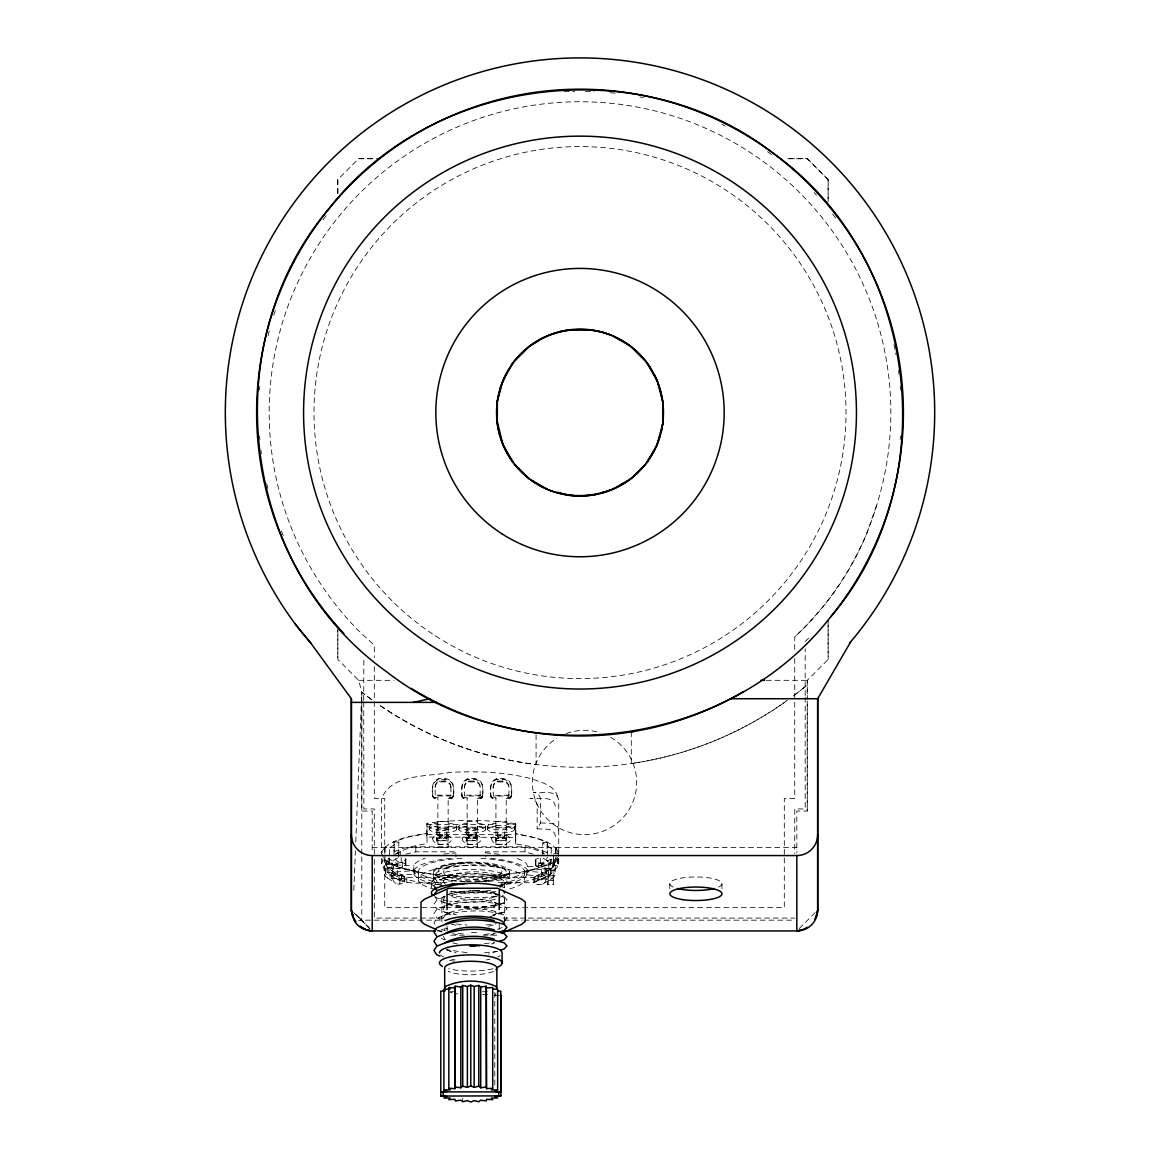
<?xml version="1.0" encoding="UTF-8"?>
<svg xmlns="http://www.w3.org/2000/svg" width="1160" height="1160" viewBox="0 0 1160 1160"><rect width="100%" height="100%" fill="white"/><g stroke="black" fill="none" stroke-linecap="round" stroke-linejoin="round"><path stroke-width="0.75" stroke-dasharray="5 3.75" d="M361.789 853.978L361.789 692.172L358.687 680.311L337.821 659.446L337.821 629.938M794.731 658.445L794.731 798.515L784.305 798.515L784.305 907.642L498.64 907.642M794.731 649.47L794.731 636.898A291.102 291.102 0 0 0 876.51 505.861A310.837 310.837 0 0 0 720.476 135.299A310.837 310.837 0 0 0 329.396 228.708A310.837 310.837 0 0 0 357.657 629.793L374.303 645.308L374.303 657.517M805.17 697.276L805.17 808.955L794.731 808.955L794.731 853.673M805.17 695.478L805.17 648.643M807.244 811.043L807.244 700.93L807.244 811.043L796.818 811.043L796.818 852.832M807.244 680.311L807.244 699.132L807.244 680.311L828.139 659.46L828.139 619.788M448.151 798.37C454.938 800.371 454.125 791.584 453.372 787.626A8.511 8.221 0 0 0 444.86 779.418L438.755 779.418A8.976 8.671 0 0 0 432.651 787.626C431.897 791.584 431.071 800.371 437.871 798.37M353.829 890.285L355.41 850.904M355.772 841.942L361.789 692.187A354.67 354.67 0 0 0 373.114 700.654A354.786 354.786 0 0 1 361.789 692.187L361.789 811.043L372.215 811.043L372.215 852.832M435.116 787.683L435.159 786.973A6.511 6.293 0 0 1 438.915 781.913L445.643 781.84A6.032 5.829 0 0 1 450.849 786.871M464.391 787.741L464.421 786.219A6.511 6.293 0 0 1 468.19 781.159L474.918 781.086A6.032 5.829 0 0 1 480.124 786.117L480.182 787.756M493.174 787.741L493.217 786.219A6.511 6.293 0 0 1 496.988 781.159L503.715 781.086A6.032 5.829 0 0 1 508.907 786.117L508.964 787.756M547.578 855.413L547.578 842.319L533.803 837.505L515.663 833.779L515.432 837.433L426.778 837.056L427.01 823.324A88.667 22.953 0 0 1 515.663 823.702L515.663 843.929L527.757 845.973L547.085 852.455L547.085 842.378M426.778 837.056L427.01 833.402C411.64 835.867 394.719 838.158 382.786 849.018L381.799 853.499M515.432 837.433L515.663 823.702M450.892 795.049L450.674 795.992L435.174 795.948L435.159 786.161A6.511 6.293 0 0 1 438.915 781.101L445.643 781.042A6.032 5.829 0 0 1 450.849 786.059L450.907 787.712M450.907 786.901L450.907 795.76M453.342 796.181L453.372 786.813A8.511 8.221 0 0 0 444.86 778.606L438.755 778.606A8.976 8.671 0 0 0 432.651 786.813L432.68 796.181M480.167 795.919L480.182 786.944A6.032 5.829 0 0 0 474.918 781.898L468.19 781.97A6.511 6.293 0 0 0 464.421 787.031L464.45 796.006L480.08 796.021M479.95 796.035L480.182 795.006M477.427 798.413C484.735 800.531 482.821 790.612 482.647 786.871A8.511 8.221 0 0 0 474.135 778.65L468.031 778.65A8.976 8.671 0 0 0 461.926 786.871C461.695 790.569 459.838 800.545 467.147 798.413M508.964 795.919L508.964 786.944A6.032 5.829 0 0 0 503.715 781.898L496.988 781.97A6.511 6.293 0 0 0 493.217 787.031L493.304 796.035L508.877 796.021M508.964 795.006L493.203 795.948M506.224 798.413C513.532 800.531 511.603 790.612 511.429 786.871A8.511 8.221 0 0 0 502.933 778.65L496.828 778.65A8.976 8.671 0 0 0 490.724 786.871C490.622 790.612 488.635 800.545 495.929 798.413M453.168 796.804L453.342 795.368M482.618 795.412L481.037 797.413L477.427 797.602L477.427 847.699L467.147 847.699L467.147 797.602L463.536 797.413L461.955 795.412M482.546 796.558L482.647 787.683A8.511 8.221 0 0 0 474.135 779.462L468.031 779.462A8.976 8.671 0 0 0 461.926 787.683L461.955 796.224M511.415 795.412L509.82 797.413L506.224 797.602L506.224 847.699L495.929 847.699L495.929 797.602L492.333 797.413L490.738 795.412M511.342 796.558L511.429 787.683A8.511 8.221 0 0 0 502.933 779.462L496.828 779.462A8.976 8.671 0 0 0 490.724 787.683L490.912 796.862M393.341 864.534L393.341 874.611L397.416 874.19L388.904 868.622L384.685 869.058L381.48 865.07L382.786 859.096M385.627 873.567L385.627 864.997L387.614 858.719L385.627 873.567L387.715 876.148L415.048 874.031L415.048 870.508L387.715 872.624C403.926 889.43 428.562 880.614 448.905 882.673M554.059 871.029L553.132 884.761L547.81 884.688L548.738 870.957L554.175 870.508L554.175 861.735L552.363 859.502L552.363 868.26L554.175 870.508M547.81 884.688L548.738 870.957M554.175 861.735L552.928 867.433L533.933 877.641L406.812 877.641C398.62 876.061 391.108 871.087 385.627 864.997M547.81 875.206L553.132 875.292L551.841 877.062L526.19 874.829L526.19 871.102L551.841 873.335L533.933 882.673L494.566 882.673M553.726 853.702L557.859 853.702L558.322 851.585C549.216 837.897 529.178 837.332 515.881 833.402M558.322 858.298L557.859 863.779L553.726 863.779L553.726 855.384M553.378 855.326L553.378 865.404L558.453 865.418L558.801 858.762M480.124 795.194L464.421 795.165L464.609 796.035M453.284 795.688L451.762 797.355L448.151 797.558L448.151 847.641L437.871 847.641L437.871 797.558L434.26 797.355L432.68 795.368M876.51 505.861L865.998 535.297C849.482 573.605 825.224 608.405 794.731 636.898M515.663 843.929L515.881 824.571L506.224 824.571M413.395 872.291L414.033 865.998L415.352 863.417A57.377 14.848 0 0 1 425.256 858.212M526.19 874.829L528.148 870.986L527.901 866.781L526.19 863.417A57.377 14.848 0 0 0 516.287 858.212M383.395 857.559L381.423 853.093L384.815 847.163L389.601 847.699L398.808 842.204L398.808 857.312L389.601 862.808L389.601 847.699M555.336 836.592A7.308 6.974 29.8 0 0 548.115 829.269L537.152 828.849L540.56 822.918L540.56 799.747A7.308 6.974 29.8 0 0 533.324 792.41C540.777 794.049 557.221 788.655 558.728 800.443L558.728 853.847L556.089 847.887L551.232 848.395L542.735 842.812L542.735 857.936L551.232 863.504L551.232 858.458M445.31 896.39L443.294 899.594L445.31 902.799M445.31 905.612L443.294 908.816L445.31 912.021L451.051 914.819L436.711 908.57L433.941 904.38L436.711 900.189L444.628 896.549M443.294 918.038L445.31 914.834C461.274 905.293 480.892 912.224 497.567 905.105M433.941 885.935L436.711 881.745C456.938 870.174 482.966 868.159 504.179 878.294L506.963 881.324L504.179 884.369L500.873 885.515M466.392 881.586L488.505 880.237L494.247 878.584L504.179 875.147L506.963 872.103L504.179 869.072C482.575 860.473 457.025 860.14 436.711 872.523L433.941 876.713L436.711 880.904L441.467 883.093M499.221 904.539L504.179 902.813L506.963 899.768L504.179 896.738C486.765 890.822 467.509 891.736 449.703 895.418M489.94 916.719L504.179 912.035L506.963 908.99L504.179 905.945C485.634 899.725 465.146 901.015 446.325 905.394M504.179 921.258L506.963 918.212L504.179 915.167C486.432 904.742 464.696 912.702 446.745 903.495M494.247 878.584L496.262 876.539L494.247 874.495M446.238 905.032C461.071 896.868 478.703 902.19 494.247 897.028L496.262 894.984L494.247 892.939L488.505 891.286L469.771 890.314M494.247 906.25L496.262 904.206L494.247 902.161C480.284 897.478 465.029 901.436 451.051 896.376M494.247 915.472L496.262 913.428L494.247 911.383M337.821 193.531L337.792 179.553L358.657 158.688L374.825 158.717M799.269 928.479L815.234 912.558M805.17 641.437L808.665 638.174M804.039 687.547A354.67 354.67 0 0 1 792.889 696.261A354.844 354.844 0 0 0 804.054 687.561L807.244 684.675M388.904 858.545L388.919 873.654L391.34 873.408A7.83 2.03 0 0 1 401.49 874.553L404.245 876.351A7.83 2.03 0 0 1 399.837 878.976L397.416 879.236L397.416 864.113L388.904 858.545L384.685 858.98L386.193 860.865L396.633 866.215A88.667 22.953 0 0 0 537.095 868.26L545.011 865.142L545.011 875.22L541.343 874.799L550.55 869.304L554.466 869.637L557.017 867.636L557.51 865.404L557.51 855.326M395.748 854.108L398.808 852.281L394.183 851.759L394.183 841.682M387.614 863.751L391.993 863.083A7.83 2.03 0 0 0 402.288 862.025L405.275 860.256A7.83 2.03 0 0 0 404.927 858.458M384.815 860.256A7.308 6.467 59.2 0 0 391.514 868.071L391.993 868.115A7.83 2.03 0 0 0 402.288 867.071L405.275 865.288L405.275 860.256M541.343 864.722L546.128 865.273L546.128 878.366A7.308 6.467 59.2 0 1 539.429 884.659L538.951 884.616A7.83 2.03 0 0 1 534.876 881.948L537.863 880.164A7.83 2.03 0 0 1 548.158 879.12L548.636 879.164A7.308 6.467 59.2 0 0 555.336 872.871L555.336 859.763L550.55 859.227L550.55 874.35L548.158 874.074A7.83 2.03 0 0 0 537.863 875.133L534.876 876.916A7.83 2.03 0 0 0 538.951 879.57L541.343 879.845L541.343 864.722L550.55 859.227L554.466 859.56L554.466 869.637M541.343 879.845L550.55 874.35M542.779 884.094L551.986 878.598M395.531 854.093L405.87 849.091L415.831 846.8L525.045 846.8L539.734 851.048L544.228 853.876L542.735 852.89L547.085 852.455M451.051 865.926L445.31 868.738L443.294 871.928L445.31 875.133C457.896 882.485 472.932 880.222 486.794 881.89M451.051 875.147L445.31 877.961L443.294 881.151L445.31 884.355M444.628 905.771L436.711 909.411L433.941 913.602L436.711 917.792L443.048 920.707M451.051 912.035L436.711 918.633L433.941 922.823L435.798 925.622M394.183 851.759L402.709 848.395L427.01 843.48L427.01 823.324M545.011 875.22L537.095 878.337A88.667 22.953 0 0 1 500.961 884.862M494.247 897.028L497.567 895.883M497.567 951.214L488.505 954.013M394.023 854.76L394.023 841.667L408.422 836.969L427.01 833.402M504.179 875.147C486.156 881.18 466.349 879.962 447.833 876.902L451.051 877.932M501.018 885.37L504.179 884.369M504.179 902.813C486.765 908.715 467.509 907.816 449.703 904.118M504.179 912.035L492.884 914.935M488.505 926.347L494.247 924.694M489.94 935.163L494.247 933.916M491.376 943.964L494.247 943.138M451.051 893.591L459.635 891.533L479.921 890.387M405.87 854.137L415.831 851.832L455.923 851.832L455.923 856.878M444.628 868.884C462.376 864.62 481.675 862.852 499.394 867.782L492.391 865.128M444.628 878.106C463.971 873.451 485.068 871.87 504.179 878.294M444.628 914.993C463.971 910.339 485.068 908.759 504.179 915.167M496.262 896.086C479.718 898.681 462.579 898.347 446.325 894.142M486.113 924.998L496.262 923.737M484.416 934.438L496.262 932.959M484.416 943.66L494.58 942.398M484.416 952.882L496.262 951.403M499.38 995.294L494.784 995.788L494.682 992.771L495.943 994.961M542.735 842.812L547.578 842.319M404.245 876.351L404.245 881.397A7.83 2.03 0 0 1 399.837 884.021L399.359 884.065A7.308 6.554 -56.8 0 1 392.573 877.714L392.573 864.606L397.416 864.113M404.245 881.397L401.49 879.585A7.83 2.03 0 0 0 391.34 878.454L390.848 878.497A7.308 6.554 -56.8 0 1 384.061 872.146L384.061 859.038M556.089 847.887L556.089 860.995A7.308 6.554 -56.8 0 1 549.303 868.738L548.811 868.782A7.83 2.03 0 0 1 538.66 867.651L535.905 865.838A7.83 2.03 0 0 1 540.313 863.214L540.792 863.17A7.308 6.554 -56.8 0 0 547.346 857.269M538.515 858.429A7.83 2.03 0 0 0 535.905 860.807L538.66 862.605A7.83 2.03 0 0 0 548.811 863.751L551.232 863.504M527.901 866.781L552.363 864.534L544.228 858.908M527.901 870.508L552.363 868.26M450.674 795.18L435.203 795.165L435.334 795.992M508.747 795.223L508.747 796.035M358.657 920.489L361.659 920.431M358.657 158.688L378.421 158.731M358.672 680.325L393.892 680.325M766.325 680.325L807.273 680.325M437.871 821.497L448.151 821.497M467.147 821.556L477.427 821.556M495.929 821.556L506.224 821.556M427.01 824.571L495.929 824.571M495.929 825.384L506.224 825.384M427.01 834.649L495.929 834.649M506.224 834.649L515.881 834.649M437.871 835.403L448.151 835.403M467.147 835.461L477.427 835.461M495.929 835.461L506.224 835.461M437.871 844.509L448.151 844.509M467.147 844.567L477.427 844.567M495.929 844.567L506.224 844.567M372.215 847.525L796.818 847.525M533.208 854.195L525.045 851.832L485.62 851.832L485.62 856.878M444.396 907.642L384.743 907.642L384.743 798.515L374.303 798.515L374.303 666.246M446.209 907.642L496.828 907.642M443.163 918.082L374.303 918.082L374.303 859.038M502.976 918.082L526.524 918.082M528.337 918.082L794.731 918.082M370.475 920.17L361.789 920.17L355.482 914.167L368.692 927.449M374.027 920.17L444.498 920.17M504.122 920.17L522.188 920.17M523.986 920.17L795.006 920.17M437.262 930.972L442.685 930.972M450.674 935.192L466.857 935.192M483.038 935.192L497.423 935.192M450.095 991.728L455.488 991.728M482.459 991.728L489.65 991.728M482.603 994.598L489.766 994.598M426.778 826.979L515.432 827.356M557.859 853.702L558.801 853.716M558.801 863.794L557.859 863.779L557.859 858.748M548.738 880.426L554.059 880.498M540.56 822.918L551.508 823.339A7.308 6.974 29.8 0 1 558.482 828.835L558.728 830.661M386.875 864.331L414.033 865.998M386.875 867.854L414.033 869.521M456.474 924.056L466.958 925.028M458.229 933.452L466.958 934.249M466.958 952.693L448.021 949.851M394.023 841.667L398.808 842.204M405.275 865.288A7.83 2.03 0 0 0 401.2 862.619L400.722 862.576A7.308 6.467 59.2 0 1 394.922 858.385M455.024 993.482L457.736 994.018M444.628 912.21L456.474 914.834M451.051 924.041L459.635 926.101M452.762 933.669L459.635 935.322M452.762 942.891L459.635 944.544M446.238 949.75L456.199 952.94M499.438 886.022L504.179 887.516L500.873 886.24M450.254 992.249L452.327 992.945M494.247 892.939L500.873 895.462M494.247 902.161L500.873 904.684M437.552 930.117L442.409 932.292M444.628 902.987L436.711 899.348L434.87 896.564M441.467 929.204L444.628 930.654M441.467 938.426L444.628 939.876M446.745 949.605L451.051 951.707M393.341 874.611L396.633 876.293A88.667 22.953 0 0 0 437.943 884.776M388.919 873.654L397.416 879.236M387.454 877.903L395.966 883.47M353.771 912.601L369.373 928.479M369.895 928.565L361.789 920.17L361.789 855.761M555.408 858.038L558.322 861.663M443.961 928.333L445.31 930.465M443.294 936.482L445.31 939.687M415.048 870.508L415.352 871.102A57.377 14.848 0 0 0 455.923 881.6M413.395 870.783L415.048 874.031M557.728 796.877C554.755 785.146 540.893 782.275 531.149 778.664C504.658 771.893 477.064 771.023 449.863 772.357C428.33 777.055 390.021 773.14 381.423 799.689L381.423 853.093M555.336 806.36C553.827 794.586 537.385 799.98 529.932 798.341A7.308 6.974 29.8 0 1 537.152 805.663L537.152 828.849M363.704 700.205L363.877 656.908M363.718 701.988L363.877 808.955L374.303 808.955L374.303 857.255M828.11 621.572L828.139 659.46M721.97 883.717L721.97 892.112M669.798 883.717L669.798 892.112M631.301 731.757L631.301 763.541A354.844 354.844 0 0 0 787.19 700.466A354.67 354.67 0 0 1 378.899 704.729A354.786 354.786 0 0 0 536.079 764.527L536.079 734.425M558.453 858.69L558.453 865.418M558.322 851.585L558.322 856.616M555.408 847.96L555.408 854.673M553.132 875.292L553.132 884.761M551.841 868.289L551.841 877.062M551.232 848.395L551.232 856.79M548.811 863.751L548.811 868.782M548.158 874.074L548.158 879.12M540.313 858.183L540.313 863.214M538.863 875.698L538.951 884.616M538.66 862.605L538.66 867.651M537.863 875.133L537.863 880.164M535.905 860.807L535.905 865.838M535.354 860.024L535.354 865.07M534.876 876.916L534.876 881.948M534.238 877.685L534.238 882.716M533.933 877.641L533.933 882.673M528.148 870.986L528.148 872.291M525.045 846.8L525.045 851.832M524.422 870.827L524.422 878.163M514.518 826.369L514.518 829.4M511.241 796.05L511.082 797.152M510.893 796.615L510.893 797.428M510.675 796.877L510.675 797.674M510.414 797.094L510.414 797.891M510.125 797.268L510.125 798.08M509.82 797.413L509.82 798.225M509.501 797.529L509.501 798.327M509.414 871.957L509.414 879.294M509.167 797.587L509.167 798.399M504.571 836.867L504.745 830.111L506.76 827.66L501.076 828.472L495.392 827.66L497.393 830.111L497.582 836.867M504.455 882.832L504.455 889.546M504.455 899.13L504.455 922.519M502.933 778.65L502.933 779.462M502.846 781.042L502.846 781.84M499.235 924.273L499.235 932.988M497.292 781.042L497.292 781.84M496.828 778.65L496.828 779.462M494.784 992.438L494.784 1087.79M492.986 797.587L492.986 798.399M492.652 797.529L492.652 798.327M492.333 797.413L492.333 798.225M492.028 797.268L492.028 798.08M491.738 797.094L491.738 797.891M491.477 796.877L491.477 797.674M491.26 796.615L491.26 797.428M491.072 796.355L491.072 797.152M487.635 826.369L487.635 829.4M485.721 826.369L485.721 829.4M482.444 796.05L482.299 797.152M482.096 796.615L482.096 797.428M481.878 796.877L481.878 797.674M481.617 797.094L481.617 797.891M481.342 797.268L481.342 798.08M481.037 797.413L481.037 798.225M480.704 797.529L480.704 798.327M480.37 797.587L480.37 798.399M476.659 829.4A5.22 1.349 0 0 1 468.843 830.56A5.22 1.349 0 0 1 468.843 828.226A5.22 1.349 0 0 1 476.659 829.4L476.659 839.478A5.22 1.349 0 0 1 468.843 840.637A5.22 1.349 0 0 1 468.843 838.303A5.22 1.349 0 0 1 476.659 839.478M475.774 836.867L475.962 830.111L477.963 827.66L472.279 828.472L466.596 827.66L468.611 830.111L468.785 836.867M474.135 778.65L474.135 779.462M474.048 781.042L474.048 781.84M468.495 781.042L468.495 781.84M468.031 778.65L468.031 779.462M466.233 829.4L466.233 839.478M464.188 797.587L464.188 798.399M463.855 797.529L463.855 798.327M463.536 797.413L463.536 798.225M463.232 797.268L463.232 798.08M462.941 797.094L462.941 797.891M462.738 1098.129L462.738 1101.724M462.463 796.615L462.695 797.674M462.274 796.355L462.274 797.152M462.013 795.745L462.129 796.862M458.852 826.369L458.852 829.4M456.446 826.326L456.446 829.342M453.024 796.296L452.835 797.384M452.603 796.818L452.603 797.63M452.342 797.036L452.342 797.848M452.066 797.21L452.066 798.022M451.762 797.355L451.762 798.167M451.428 797.471L451.428 798.283M451.095 797.529L451.095 798.341M447.035 829.4A5.22 1.349 0 0 1 439.22 830.56A5.22 1.349 0 0 1 439.22 828.226A5.22 1.349 0 0 1 447.035 829.4L447.035 839.478A5.22 1.349 0 0 1 439.22 840.637A5.22 1.349 0 0 1 439.22 838.303A5.22 1.349 0 0 1 447.035 839.478M447.078 926.028L447.078 932.988M446.498 836.809L446.687 830.053L448.688 827.602L443.004 828.414L437.32 827.602L439.336 830.053L439.51 836.809M444.86 778.606L444.86 779.418M444.787 780.985L444.787 781.796M441.858 899.13L441.858 924.317M439.234 780.985L439.234 781.796M438.755 778.606L438.755 779.418M436.61 829.4L436.61 839.478M434.913 797.529L434.913 798.341M434.579 797.471L434.579 798.283M434.26 797.355L434.26 798.167M433.956 797.21L433.956 798.022M433.666 797.036L433.666 797.848M433.42 796.818L433.42 797.63M433.42 871.957L433.42 879.294M432.999 796.296L433.188 797.384M432.738 795.688L432.854 796.804M431.433 882.832L431.433 887.864M429.577 826.326L429.577 829.342M418.397 873.088L418.397 880.426M415.831 846.8L415.831 851.832M406.812 877.641L406.812 882.673M405.913 859.473L405.913 864.519M404.797 877.134L404.797 882.165M402.288 862.025L402.288 867.071M401.49 874.553L401.49 879.585M401.2 857.588L401.2 862.619M400.33 851.281L400.33 854.644M399.837 878.976L399.837 884.021M399.069 875.177L399.069 880.208M398.663 852.266L398.663 857.298M391.993 863.083L391.993 868.115M391.34 873.408L391.34 878.454M389.282 857.733L389.282 862.779M387.715 867.593L387.715 876.148M385.105 847.191L385.105 857.269M381.48 858.356L381.48 865.07M337.792 179.553L337.821 197.026M337.821 626.458L337.806 659.46M900.421 436.044A321.276 321.276 0 0 1 900.145 439.582M283.228 535.644A321.276 321.276 0 0 1 281.242 530.714M267.829 488.505A321.276 321.276 0 0 1 266.626 483.328M261.377 453.676A321.276 321.276 0 0 1 260.942 450.167M259.869 439.582A321.276 321.276 0 0 1 259.594 436.044M259.536 390.007A321.276 321.276 0 0 1 259.796 386.483M268.047 335.791A321.276 321.276 0 0 1 269.367 330.644M273.803 315.332A321.276 321.276 0 0 1 276.036 308.603M323.089 219.689A321.276 321.276 0 0 1 326.322 215.47M564.064 91.712A321.276 321.276 0 0 1 574.693 91.364M585.322 91.364A321.276 321.276 0 0 1 594.181 91.625M610.087 92.728A321.276 321.276 0 0 1 615.38 93.264M639.914 96.947A321.276 321.276 0 0 1 643.394 97.628M722.027 124.41A321.276 321.276 0 0 1 725.188 125.99M767.558 151.743A321.276 321.276 0 0 1 773.27 155.947M814.131 192.575A321.276 321.276 0 0 1 816.538 195.17M832.605 214.063A321.276 321.276 0 0 1 836.926 219.689M893.968 344.433A321.276 321.276 0 0 1 896.057 354.858M898.536 370.62A321.276 321.276 0 0 1 898.971 374.129M900.218 386.483A321.276 321.276 0 0 1 900.493 390.007M610.595 737.296A52.156 52.156 0 0 1 624.834 815.553A52.156 52.156 0 0 1 545.301 816.857A52.156 52.156 0 0 1 556.988 738.166M566.152 733.642A52.156 52.156 0 0 1 598.024 732.09M503.208 895.346A36.511 9.454 0 0 1 449.688 901.088M448.064 900.827A36.511 9.454 0 0 1 432.68 895.346M436.32 887.545A36.511 9.454 0 0 1 467.944 873.379A36.511 9.454 0 0 1 499.554 887.545M490.926 890.169A36.511 9.454 0 0 1 449.688 891.01M673.293 887.095A26.085 6.757 0 0 1 695.884 876.96A26.085 6.757 0 0 1 718.475 887.095M480.936 858.414A53.2 13.775 0 0 1 523.479 869.13A53.2 13.775 0 0 1 501.105 883.384M441.51 883.34A53.2 13.775 0 0 1 419.369 869.101A53.2 13.775 0 0 1 461.912 858.4M464.826 881.643A38.005 9.831 0 0 1 439.669 866.549A38.005 9.831 0 0 1 503.164 866.549A38.005 9.831 0 0 1 477.992 881.643M442.54 885.689A38.005 9.831 0 0 1 445.251 872.16A38.005 9.831 0 0 1 497.582 872.16A38.005 9.831 0 0 1 500.279 885.689M435.101 889.357A53.2 13.775 0 0 1 433.376 869.666A53.2 13.775 0 0 1 509.458 869.666A53.2 13.775 0 0 1 507.703 889.357M495.74 891.533A53.2 13.775 0 0 1 449.891 891.88M506.224 826.181A13.441 3.48 0 0 1 511.734 831.517A13.441 3.48 0 0 1 490.419 831.517A13.441 3.48 0 0 1 495.929 826.181M490.97 858.4A57.377 14.848 0 0 1 527.945 871.073A57.377 14.848 0 0 1 499.452 885.153M442.076 885.153A57.377 14.848 0 0 1 413.772 870.594A57.377 14.848 0 0 1 454.125 858.081M526.19 871.102A57.377 14.848 0 0 1 485.62 881.6M443.714 854.166A57.377 14.848 0 0 1 455.923 852.904M485.62 852.904A57.377 14.848 0 0 1 499.452 854.398M477.818 881.571A36.511 9.454 0 0 0 507.253 871.899A36.511 9.454 0 0 0 474.802 862.895L465.276 862.953A36.511 9.454 0 0 0 434.26 872.277A36.511 9.454 0 0 0 465.16 881.629M500.177 955.666A31.291 8.105 0 0 1 497.872 956.957M489.825 959.334A31.291 8.105 0 0 1 486.417 959.914M455.126 959.914A31.291 8.105 0 0 1 451.718 959.334M443.671 956.957A31.291 8.105 0 0 1 440.539 954.999M492.899 968.702A31.291 8.105 0 0 1 448.645 968.702M493.348 971.398A26.085 6.757 0 0 1 448.18 971.398M502.062 896.028A31.291 8.105 0 0 1 502.062 902.219M495.276 904.858A31.291 8.105 0 0 1 451.022 904.858M447.847 903.886A31.291 8.105 0 0 1 444.236 896.028M446.47 894.896A31.291 8.105 0 0 1 495.276 893.403M502.062 927.42A31.291 8.105 0 0 1 495.276 930.044M476.629 932.364A31.291 8.105 0 0 1 469.684 932.364M447.847 929.073A31.291 8.105 0 0 1 445.251 927.986M448.151 823.107A13.441 3.48 0 0 1 453.676 828.443A13.441 3.48 0 0 1 432.346 828.443A13.441 3.48 0 0 1 437.871 823.107M448.151 826.123A13.441 3.48 0 0 1 453.676 831.459A13.441 3.48 0 0 1 432.346 831.459A13.441 3.48 0 0 1 437.871 826.123M546.128 865.273A88.667 22.953 0 0 1 392.573 864.606M477.427 823.165A13.441 3.48 0 0 1 482.937 828.486A13.441 3.48 0 0 1 461.622 828.486A13.441 3.48 0 0 1 467.147 823.165M477.427 826.181A13.441 3.48 0 0 1 482.937 831.517A13.441 3.48 0 0 1 461.622 831.517A13.441 3.48 0 0 1 467.147 826.181M506.224 823.165A13.441 3.48 0 0 1 511.734 828.486A13.441 3.48 0 0 1 490.419 828.486A13.441 3.48 0 0 1 495.929 823.165M454.502 961.19A31.842 8.236 0 0 1 447.833 959.9M501.947 870.928A31.842 8.236 0 0 1 470.452 879.251M438.277 871.102A31.842 8.236 0 0 1 469.771 862.764M828.139 179.568L828.11 202.173L828.139 179.568L807.273 158.702L786.727 158.717L807.273 158.702L828.11 179.582M432.578 838.419C432.999 846.264 448.007 845.654 451.646 840.347C451.211 832.503 436.203 833.097 432.578 838.419M437.248 839.376L436.233 841.058L442.105 840.014L447.977 841.058L446.962 839.376L447.673 837.607L442.105 838.753L436.233 837.708L437.248 839.376M462.173 838.419C462.593 846.264 477.601 845.654 481.24 840.347C480.805 832.503 465.798 833.097 462.173 838.419M466.842 839.376L465.827 841.058L471.7 840.014L477.572 841.058L476.557 839.376L477.267 837.607L471.7 838.753L465.827 837.708L466.842 839.376M491.579 838.419C492.014 846.264 507.022 845.654 510.647 840.347C510.226 832.503 495.218 833.097 491.579 838.419M496.262 839.376L495.248 841.058L501.12 840.014L506.992 841.058L505.977 839.376L506.688 837.607L501.12 838.753L495.248 837.708L496.262 839.376M443.004 835.91L441.67 835.983A3.494 0.899 0 0 0 440.539 837.447A3.494 0.899 0 0 0 446.238 837.158A3.494 0.899 0 0 0 443.004 835.91M472.279 835.968L470.946 836.027A3.494 0.899 0 0 0 469.814 837.505A3.494 0.899 0 0 0 475.513 837.215A3.494 0.899 0 0 0 472.279 835.968M501.076 835.968L499.742 836.027A3.494 0.899 0 0 0 498.597 837.505A3.494 0.899 0 0 0 504.31 837.215A3.494 0.899 0 0 0 501.076 835.968M435.739 636.072A266.002 266.002 0 0 0 845.683 425.792A266.002 266.002 0 0 0 458.606 175.899A266.002 266.002 0 0 0 435.739 636.072M496.944 840.289A5.22 1.349 0 0 0 505.89 839.985A5.22 1.349 0 0 0 500.395 838.129A5.22 1.349 0 0 0 496.944 840.289"/><path stroke-width="1.5" d="M351.349 834.707A20.866 20.866 0 0 0 372.215 855.558L372.215 930.972A20.866 20.866 0 0 1 354.148 920.562L351.349 910.151L351.379 698.74L310.808 643.133L295.263 624.051M659.967 388.904L662.751 401.737L662.737 423.53L661.273 431.549M816.161 916.298L817.684 910.107L817.684 698.74L850.773 641.683M352.611 917.27L352.785 914.515M508.254 370.127L500.772 386.425L497.364 400.998L497.263 423.429L498.568 430.766M454.952 987.87L448.833 987.522L448.833 1088.297L454.952 1088.631L454.952 987.87L455.257 986.246L460.825 987.001L462.738 985.449L467.378 986.536L470.772 985.173L474.164 986.536L478.804 985.449L480.718 987.001L486.286 986.246L486.591 1088.631L492.71 1088.297L492.71 987.522L486.591 987.87M454.952 1088.631L455.257 986.246M662.65 424.183L657.096 444.57L653.312 452.487M497.364 400.998L502.802 381.089M660.475 434.435L657.227 444.091M503.425 379.422L513.822 361.746L529.236 346.347C552.87 328.875 584.654 324.699 611.987 335.501L630.851 346.405L646.25 361.818L657.125 380.697L662.751 401.737M656.589 445.759L646.192 463.42L635.709 474.658M652.529 453.763L646.497 462.898M433.941 895.158L436.711 890.967C455.952 881.832 478.921 881.658 499.438 886.022M510.588 366.285L513.532 362.268M830.604 616.975C946.719 480.791 918.865 256.693 772.952 153.076C640.683 50.184 432.462 76.052 329.411 208.191C213.31 344.375 241.164 568.487 387.063 672.104C519.332 774.996 727.552 749.113 830.604 616.975A323.379 323.379 0 0 0 795.441 171.404A323.379 323.379 0 0 0 348.739 186.557A323.379 323.379 0 0 0 343.824 633.476M602.605 492.188L601.822 493.13L611.32 489.868M492.71 1088.297L491.39 1089.878L497.64 1089.951L497.64 989.19L492.942 989.132M645.003 464.928L630.779 478.819C607.159 496.306 575.36 500.467 548.027 489.665L529.178 478.775L513.779 463.362L502.889 444.483L497.002 420.442M515.011 360.252L528.772 346.825M455.257 1087.021L460.825 1087.761L462.738 1086.209L462.738 985.449M529.699 346.086L538.617 340.953M630.315 479.095L612.495 489.361M631.243 478.355L634.621 475.701M538.878 340.039L547.534 335.805M497.64 1089.951L494.784 1091.4L500.743 1091.893L500.743 991.133L497.756 990.886M445.31 924.056C460.215 916.777 478.384 916.313 494.247 920.605M445.31 933.278C460.215 925.999 478.384 925.535 494.247 929.827M445.31 942.5C460.215 935.221 478.384 934.757 494.247 939.049M502.28 933.017L521.696 924.317L525.306 921.286L525.306 902.146L521.696 899.13L497.423 888.241L448.876 888.241L424.603 899.13L420.993 902.146L420.993 921.286L424.603 924.317L435.942 929.392M548.709 335.312L556.771 332.5M462.738 1086.209L467.378 1087.297L470.772 1085.934L474.164 1087.297L478.804 1086.209L480.718 1087.761L486.286 1087.021L486.286 986.246M499.438 931.973L504.179 930.48L506.963 927.434L504.179 924.389C482.488 917.893 457.461 918.357 436.711 927.855L433.941 932.045L436.711 936.236M499.438 941.195L504.179 939.702L506.963 936.657L504.179 933.611C482.488 927.115 457.461 927.58 436.711 937.077L433.941 941.267L436.711 945.458M501.018 949.909L504.179 948.923L506.963 945.879L504.179 942.833C482.488 936.337 457.461 936.802 436.711 946.299L433.941 950.489L436.711 954.68L439.887 956.144M445.266 990.756L440.8 991.133L440.8 1096.055L500.902 1095.881L500.902 995.12M500.743 1091.893L440.8 1091.893L446.76 1091.4L443.903 1089.951L443.903 989.19L450.152 989.117M503.817 930.929L796.818 930.929L801.458 929.812M451.051 884.369L454.488 883.543M559.657 331.716L568.53 330.005M594.514 494.769L597.443 494.116M413.12 702.38L429.896 698.74M569.821 329.846L590.353 329.861M590.193 495.334L582.61 495.914M631.301 731.757L634.259 731.38M500.902 1095.881L494.784 1096.548L497.64 1097.984L491.39 1098.07L492.71 1099.651L486.591 1099.303L486.286 1100.927L480.718 1100.188L478.804 1101.724L474.164 1100.637L470.772 1102L467.378 1100.637L462.738 1101.724L460.825 1100.188L455.257 1100.927L454.952 1099.303L448.833 1099.651L450.152 1098.07L443.903 1097.984L446.76 1096.548L440.8 1096.055M443.903 1089.951L450.152 1089.878L448.833 1088.297M479.921 945.705L469.771 945.762L475.005 946.023M760.96 680.311L764.512 680.311M729.959 698.74L817.684 698.74L817.684 910.107A23.432 23.432 0 0 1 814.784 919.155M351.379 702.38L436.508 702.38M372.215 855.558L796.818 855.558A20.866 20.866 0 0 0 817.684 834.707M367.154 929.943A22.924 22.924 0 0 0 371.78 930.929L435.464 930.972M576.621 495.885L569.676 495.32M591.6 330.035L599.981 331.644M568.414 495.146L557.423 492.188M367.227 929.812L371.78 930.929M602.591 332.253L611.479 335.37M612.553 335.834L623.152 341.156M544.779 488.186L547.462 489.346M548.535 489.81L550.318 490.578M538.182 484.735L543.446 487.606M625.646 342.824L629.387 345.303M530.642 479.863L535.615 483.184M631.272 346.825L645.496 360.876M528.757 478.355L520.492 471.003M500.047 433.825L499.177 433.013L500.076 436.334M514.518 464.304L518.433 468.843M310.808 643.133L299.28 629.358A354.67 354.67 0 0 1 344.52 147.363A354.67 354.67 0 0 1 828.472 159.486A354.67 354.67 0 0 1 849.54 643.133M646.482 362.224L649.875 366.951M510.995 459.403L513.532 462.941M434.87 887.342L436.711 890.126M506.34 451.776L510.139 458.229M654.327 374.752L656.908 380.161M503.121 445.02L505.688 450.428M657.198 380.959L659.503 387.179M500.525 438.001L502.816 444.208M351.379 910.151L352.814 916.313A22.924 22.924 0 0 0 355.844 921.837A22.924 22.924 0 0 1 351.379 910.151L351.379 698.74M486.286 1087.021L486.591 1088.631M796.818 855.558L796.818 930.972A23.432 23.432 0 0 0 801.502 929.943M622.471 483.618L622.471 484.43M502.062 962.974L502.062 952.896A31.291 8.105 0 0 0 470.772 944.806A31.291 8.105 0 0 0 439.48 952.896M499.235 890.46L499.235 909.599M498.713 1091.763L498.713 1095.373M496.842 968.02L496.842 988.175L495.958 986.42C480.704 979.344 460.839 979.344 445.585 986.42L444.686 988.175L444.686 968.02A26.085 6.757 0 0 1 474.179 961.321A26.085 6.757 0 0 1 495.958 969.76M480.718 987.001L480.718 1087.761M478.804 985.449L478.804 1086.209M474.164 986.536L474.164 1087.297M470.772 985.173L470.772 1085.934M467.378 986.536L467.378 1087.297M460.825 987.001L460.825 1087.761M447.078 890.46L447.078 909.599M443.192 1091.763L443.192 1095.373M360.209 926.289A22.924 22.924 0 0 0 365.675 929.407A22.924 22.924 0 0 1 360.252 926.318M807.23 927.217A23.432 23.432 0 0 1 802.995 929.421M432.68 895.346A36.511 9.454 0 0 1 466.363 883.456M503.208 890.46A36.511 9.454 0 0 1 504.455 892.91M714.328 888.487A26.085 6.757 0 0 1 677.44 888.487M742.806 691.998A323.379 323.379 0 0 1 411.104 688.359M817.684 910.107A20.866 20.866 0 0 1 796.818 930.958M442.409 966.41A31.291 8.105 0 0 1 472.135 954.883A31.291 8.105 0 0 1 497.872 967.034M445.251 920.648A31.291 8.105 0 0 1 480.443 916.443A31.291 8.105 0 0 1 504.455 924.317M430.07 644.829A276.442 276.442 0 0 0 856.109 426.314A276.442 276.442 0 0 0 453.85 166.619A276.442 276.442 0 0 0 430.07 644.829M529.178 478.775A83.447 83.447 0 0 0 662.737 423.53A83.447 83.447 0 0 0 548.115 335.472A83.447 83.447 0 0 0 529.178 478.775M501.816 533.716A144.174 144.174 0 0 0 724 419.746A144.174 144.174 0 0 0 514.213 284.301A144.174 144.174 0 0 0 501.816 533.716M682.848 899.638A26.085 6.757 0 0 0 721.97 893.794A26.085 6.757 0 0 0 682.848 887.951A26.085 6.757 0 0 0 682.848 899.638"/></g></svg>
